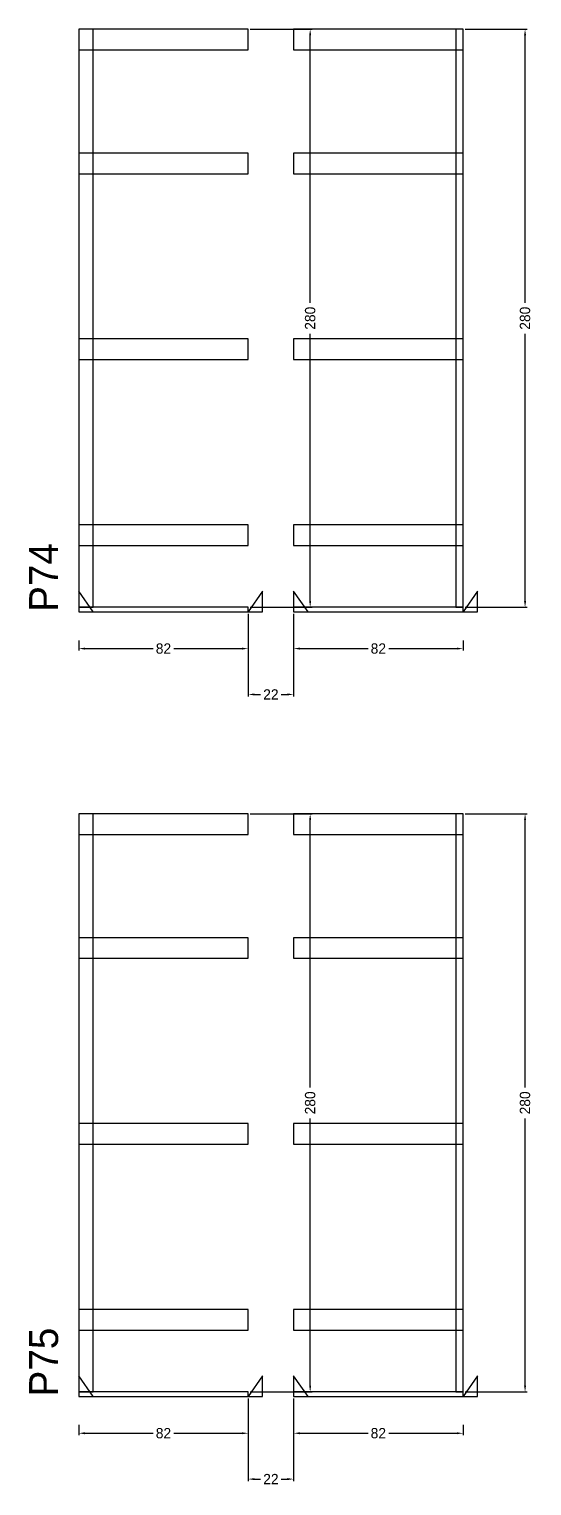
# Model space of a CAD drawing. Header units: centimetres. Extents: x -10500 to 4299, y -12546 to 295.
# Drawn here: x 3976 to 4219, y -10683 to -9978 of the extents above; entities that cross this region are included whole.
import ezdxf

# ---------------------------------------------------------------- set-up
doc = ezdxf.new("R2010")
doc.units = ezdxf.units.CM
for name, color, linetype in [('COTA', 241, 'Continuous'), ('NOMENCLATURA', 7, 'Continuous'), ('SARR_2.2x10', 60, 'Continuous'), ('SARR_2.2x7', 40, 'Continuous')]:
    doc.layers.add(name, color=color, linetype=linetype)
doc.dimstyles.new('PAINEL-NOVA', dxfattribs={"dimtxt": 5, "dimasz": 3, "dimexe": 1, "dimexo": 1, "dimgap": 1, "dimtad": 1, "dimcen": 2.5, "dimazin": 3, "dimtfac": 1, "dimtmove": 0, "dimatfit": 3})

# ---------------------------------------------------------------- blocks, each defined once
blk = doc.blocks.new('_CLOSEDFILLED')
at = {"color": 0, "linetype": 'BYBLOCK'}
blk.add_solid([(-1, 0.16), (0, 0), (-1, -0.16)], dxfattribs=at)
blk = doc.blocks.new('*D907')
for p, q in [((4000, -10273.8), (4000, -10278.8)), ((4003, -10277.8), (4036, -10277.8)), ((4046, -10277.8), (4079, -10277.8)), ((4082, -10273.8), (4082, -10278.8))]:
    blk.add_line(p, q)
at = {"layer": 'Defpoints'}
for p in [(4000, -10272.8), (4000, -10277.8), (4082, -10272.8)]:
    blk.add_point(p, dxfattribs=at)
at = {"layer": 'SARR_2.2x10', "xscale": 3, "yscale": 3, "rotation": 180}
blk.add_blockref('_CLOSEDFILLED', (4000, -10277.8), dxfattribs=at)
at = {"layer": 'SARR_2.2x10', "xscale": 3, "yscale": 3}
blk.add_blockref('_CLOSEDFILLED', (4082, -10277.8), dxfattribs=at)
at = {"layer": 'SARR_2.2x10', "insert": (4041, -10277.8), "char_height": 5, "attachment_point": 5}
blk.add_mtext('82', dxfattribs=at)
blk = doc.blocks.new('*D908')
for p, q in [((4083, -9977.8), (4113, -9977.8)), ((4112, -10110.3), (4112, -9980.8)), ((4112, -10254.8), (4112, -10125.3)), ((4083, -10257.8), (4113, -10257.8))]:
    blk.add_line(p, q)
at = {"layer": 'Defpoints'}
for p in [(4082, -9977.8), (4082, -10257.8), (4112, -10257.8)]:
    blk.add_point(p, dxfattribs=at)
at = {"layer": 'SARR_2.2x10', "xscale": 3, "yscale": 3}
for p, rotation in [((4112, -9977.8), 90), ((4112, -10257.8), 270)]:
    blk.add_blockref('_CLOSEDFILLED', p, dxfattribs=dict(at, rotation=rotation))
at = {"layer": 'SARR_2.2x10', "insert": (4112, -10117.8), "char_height": 5, "attachment_point": 5, "rotation": 90}
blk.add_mtext('280', dxfattribs=at)
blk = doc.blocks.new('GRA-E')
at = {"layer": 'SARR_2.2x7'}
blk.add_lwpolyline([(0, 0), (7, 0), (0, 10)], close=True, dxfattribs=at)
blk = doc.blocks.new('GRA-D')
at = {"layer": 'SARR_2.2x7'}
blk.add_lwpolyline([(0, 0), (7, 0), (7, 10)], close=True, dxfattribs=at)
blk = doc.blocks.new('*D909')
for p, q in [((4104, -10273.8), (4104, -10278.8)), ((4107, -10277.8), (4140, -10277.8)), ((4150, -10277.8), (4183, -10277.8)), ((4186, -10273.8), (4186, -10278.8))]:
    blk.add_line(p, q)
at = {"layer": 'Defpoints'}
for p in [(4104, -10272.8), (4104, -10277.8), (4186, -10272.8)]:
    blk.add_point(p, dxfattribs=at)
at = {"layer": 'SARR_2.2x10', "xscale": 3, "yscale": 3, "rotation": 180}
blk.add_blockref('_CLOSEDFILLED', (4104, -10277.8), dxfattribs=at)
at = {"layer": 'SARR_2.2x10', "xscale": 3, "yscale": 3}
blk.add_blockref('_CLOSEDFILLED', (4186, -10277.8), dxfattribs=at)
at = {"layer": 'SARR_2.2x10', "insert": (4145, -10277.8), "char_height": 5, "attachment_point": 5}
blk.add_mtext('82', dxfattribs=at)
blk = doc.blocks.new('*D910')
for p, q in [((4187, -9977.8), (4217, -9977.8)), ((4216, -10110.3), (4216, -9980.8)), ((4216, -10254.8), (4216, -10125.3)), ((4187, -10257.8), (4217, -10257.8))]:
    blk.add_line(p, q)
at = {"layer": 'Defpoints'}
for p in [(4186, -9977.8), (4186, -10257.8), (4216, -10257.8)]:
    blk.add_point(p, dxfattribs=at)
at = {"layer": 'SARR_2.2x10', "xscale": 3, "yscale": 3}
for p, rotation in [((4216, -9977.8), 90), ((4216, -10257.8), 270)]:
    blk.add_blockref('_CLOSEDFILLED', p, dxfattribs=dict(at, rotation=rotation))
at = {"layer": 'SARR_2.2x10', "insert": (4216, -10117.8), "char_height": 5, "attachment_point": 5, "rotation": 90}
blk.add_mtext('280', dxfattribs=at)
blk = doc.blocks.new('*D911')
for p, q in [((4187, -9977.8), (4217, -9977.8)), ((4216, -10110.3), (4216, -9980.8)), ((4216, -10254.8), (4216, -10125.3)), ((4187, -10257.8), (4217, -10257.8))]:
    blk.add_line(p, q)
at = {"layer": 'Defpoints'}
for p in [(4186, -9977.8), (4186, -10257.8), (4216, -10257.8)]:
    blk.add_point(p, dxfattribs=at)
at = {"layer": 'SARR_2.2x10', "xscale": 3, "yscale": 3}
for p, rotation in [((4216, -9977.8), 90), ((4216, -10257.8), 270)]:
    blk.add_blockref('_CLOSEDFILLED', p, dxfattribs=dict(at, rotation=rotation))
at = {"layer": 'SARR_2.2x10', "insert": (4216, -10117.8), "char_height": 5, "attachment_point": 5, "rotation": 90}
blk.add_mtext('280', dxfattribs=at)
blk = doc.blocks.new('*D912')
for p, q in [((4187, -9977.8), (4217, -9977.8)), ((4216, -10110.3), (4216, -9980.8)), ((4216, -10254.8), (4216, -10125.3)), ((4187, -10257.8), (4217, -10257.8))]:
    blk.add_line(p, q)
at = {"layer": 'Defpoints'}
for p in [(4186, -9977.8), (4186, -10257.8), (4216, -10257.8)]:
    blk.add_point(p, dxfattribs=at)
at = {"layer": 'SARR_2.2x10', "xscale": 3, "yscale": 3}
for p, rotation in [((4216, -9977.8), 90), ((4216, -10257.8), 270)]:
    blk.add_blockref('_CLOSEDFILLED', p, dxfattribs=dict(at, rotation=rotation))
at = {"layer": 'SARR_2.2x10', "insert": (4216, -10117.8), "char_height": 5, "attachment_point": 5, "rotation": 90}
blk.add_mtext('280', dxfattribs=at)
blk = doc.blocks.new('*D913')
for p, q in [((4187, -9977.8), (4217, -9977.8)), ((4216, -10110.3), (4216, -9980.8)), ((4216, -10254.8), (4216, -10125.3)), ((4187, -10257.8), (4217, -10257.8))]:
    blk.add_line(p, q)
at = {"layer": 'Defpoints'}
for p in [(4186, -9977.8), (4186, -10257.8), (4216, -10257.8)]:
    blk.add_point(p, dxfattribs=at)
at = {"layer": 'SARR_2.2x10', "xscale": 3, "yscale": 3}
for p, rotation in [((4216, -9977.8), 90), ((4216, -10257.8), 270)]:
    blk.add_blockref('_CLOSEDFILLED', p, dxfattribs=dict(at, rotation=rotation))
at = {"layer": 'SARR_2.2x10', "insert": (4216, -10117.8), "char_height": 5, "attachment_point": 5, "rotation": 90}
blk.add_mtext('280', dxfattribs=at)
blk = doc.blocks.new('*D914')
for p, q in [((4187, -9977.8), (4217, -9977.8)), ((4216, -10110.3), (4216, -9980.8)), ((4216, -10254.8), (4216, -10125.3)), ((4187, -10257.8), (4217, -10257.8))]:
    blk.add_line(p, q)
at = {"layer": 'Defpoints'}
for p in [(4186, -9977.8), (4186, -10257.8), (4216, -10257.8)]:
    blk.add_point(p, dxfattribs=at)
at = {"layer": 'SARR_2.2x10', "xscale": 3, "yscale": 3}
for p, rotation in [((4216, -9977.8), 90), ((4216, -10257.8), 270)]:
    blk.add_blockref('_CLOSEDFILLED', p, dxfattribs=dict(at, rotation=rotation))
at = {"layer": 'SARR_2.2x10', "insert": (4216, -10117.8), "char_height": 5, "attachment_point": 5, "rotation": 90}
blk.add_mtext('280', dxfattribs=at)
blk = doc.blocks.new('*D915')
for p, q in [((4187, -9977.8), (4217, -9977.8)), ((4216, -10110.3), (4216, -9980.8)), ((4216, -10254.8), (4216, -10125.3)), ((4187, -10257.8), (4217, -10257.8))]:
    blk.add_line(p, q)
at = {"layer": 'Defpoints'}
for p in [(4186, -9977.8), (4186, -10257.8), (4216, -10257.8)]:
    blk.add_point(p, dxfattribs=at)
at = {"layer": 'SARR_2.2x10', "xscale": 3, "yscale": 3}
for p, rotation in [((4216, -9977.8), 90), ((4216, -10257.8), 270)]:
    blk.add_blockref('_CLOSEDFILLED', p, dxfattribs=dict(at, rotation=rotation))
at = {"layer": 'SARR_2.2x10', "insert": (4216, -10117.8), "char_height": 5, "attachment_point": 5, "rotation": 90}
blk.add_mtext('280', dxfattribs=at)
blk = doc.blocks.new('*D916')
for p, q in [((4187, -9977.8), (4217, -9977.8)), ((4216, -10110.3), (4216, -9980.8)), ((4216, -10254.8), (4216, -10125.3)), ((4187, -10257.8), (4217, -10257.8))]:
    blk.add_line(p, q)
at = {"layer": 'Defpoints'}
for p in [(4186, -9977.8), (4186, -10257.8), (4216, -10257.8)]:
    blk.add_point(p, dxfattribs=at)
at = {"layer": 'SARR_2.2x10', "xscale": 3, "yscale": 3}
for p, rotation in [((4216, -9977.8), 90), ((4216, -10257.8), 270)]:
    blk.add_blockref('_CLOSEDFILLED', p, dxfattribs=dict(at, rotation=rotation))
at = {"layer": 'SARR_2.2x10', "insert": (4216, -10117.8), "char_height": 5, "attachment_point": 5, "rotation": 90}
blk.add_mtext('280', dxfattribs=at)
blk = doc.blocks.new('*D917')
for p, q in [((4187, -9977.8), (4217, -9977.8)), ((4216, -10110.3), (4216, -9980.8)), ((4216, -10254.8), (4216, -10125.3)), ((4187, -10257.8), (4217, -10257.8))]:
    blk.add_line(p, q)
at = {"layer": 'Defpoints'}
for p in [(4186, -9977.8), (4186, -10257.8), (4216, -10257.8)]:
    blk.add_point(p, dxfattribs=at)
at = {"layer": 'SARR_2.2x10', "xscale": 3, "yscale": 3}
for p, rotation in [((4216, -9977.8), 90), ((4216, -10257.8), 270)]:
    blk.add_blockref('_CLOSEDFILLED', p, dxfattribs=dict(at, rotation=rotation))
at = {"layer": 'SARR_2.2x10', "insert": (4216, -10117.8), "char_height": 5, "attachment_point": 5, "rotation": 90}
blk.add_mtext('280', dxfattribs=at)
blk = doc.blocks.new('*D918')
for p, q in [((4187, -9977.8), (4217, -9977.8)), ((4216, -10110.3), (4216, -9980.8)), ((4216, -10254.8), (4216, -10125.3)), ((4187, -10257.8), (4217, -10257.8))]:
    blk.add_line(p, q)
at = {"layer": 'Defpoints'}
for p in [(4186, -9977.8), (4186, -10257.8), (4216, -10257.8)]:
    blk.add_point(p, dxfattribs=at)
at = {"layer": 'SARR_2.2x10', "xscale": 3, "yscale": 3}
for p, rotation in [((4216, -9977.8), 90), ((4216, -10257.8), 270)]:
    blk.add_blockref('_CLOSEDFILLED', p, dxfattribs=dict(at, rotation=rotation))
at = {"layer": 'SARR_2.2x10', "insert": (4216, -10117.8), "char_height": 5, "attachment_point": 5, "rotation": 90}
blk.add_mtext('280', dxfattribs=at)
blk = doc.blocks.new('*D919')
for p, q in [((4187, -9977.8), (4217, -9977.8)), ((4216, -10110.3), (4216, -9980.8)), ((4216, -10254.8), (4216, -10125.3)), ((4187, -10257.8), (4217, -10257.8))]:
    blk.add_line(p, q)
at = {"layer": 'Defpoints'}
for p in [(4186, -9977.8), (4186, -10257.8), (4216, -10257.8)]:
    blk.add_point(p, dxfattribs=at)
at = {"layer": 'SARR_2.2x10', "xscale": 3, "yscale": 3}
for p, rotation in [((4216, -9977.8), 90), ((4216, -10257.8), 270)]:
    blk.add_blockref('_CLOSEDFILLED', p, dxfattribs=dict(at, rotation=rotation))
at = {"layer": 'SARR_2.2x10', "insert": (4216, -10117.8), "char_height": 5, "attachment_point": 5, "rotation": 90}
blk.add_mtext('280', dxfattribs=at)
blk = doc.blocks.new('*D920')
for p, q in [((4082, -10261), (4082, -10301)), ((4104, -10261), (4104, -10301)), ((4085, -10300), (4088, -10300)), ((4098, -10300), (4101, -10300))]:
    blk.add_line(p, q)
at = {"layer": 'Defpoints'}
for p in [(4082, -10260), (4104, -10260), (4082, -10300)]:
    blk.add_point(p, dxfattribs=at)
at = {"layer": 'COTA', "xscale": 3, "yscale": 3, "rotation": 180}
blk.add_blockref('_CLOSEDFILLED', (4082, -10300), dxfattribs=at)
at = {"layer": 'COTA', "xscale": 3, "yscale": 3}
blk.add_blockref('_CLOSEDFILLED', (4104, -10300), dxfattribs=at)
at = {"layer": 'COTA', "insert": (4093, -10300), "char_height": 5, "attachment_point": 5}
blk.add_mtext('22', dxfattribs=at)
blk = doc.blocks.new('*D941')
for p, q in [((4000, -10653.8), (4000, -10658.8)), ((4003, -10657.8), (4036, -10657.8)), ((4046, -10657.8), (4079, -10657.8)), ((4082, -10653.8), (4082, -10658.8))]:
    blk.add_line(p, q)
at = {"layer": 'Defpoints'}
for p in [(4000, -10652.8), (4000, -10657.8), (4082, -10652.8)]:
    blk.add_point(p, dxfattribs=at)
at = {"layer": 'SARR_2.2x10', "xscale": 3, "yscale": 3, "rotation": 180}
blk.add_blockref('_CLOSEDFILLED', (4000, -10657.8), dxfattribs=at)
at = {"layer": 'SARR_2.2x10', "xscale": 3, "yscale": 3}
blk.add_blockref('_CLOSEDFILLED', (4082, -10657.8), dxfattribs=at)
at = {"layer": 'SARR_2.2x10', "insert": (4041, -10657.8), "char_height": 5, "attachment_point": 5}
blk.add_mtext('82', dxfattribs=at)
blk = doc.blocks.new('*D942')
for p, q in [((4083, -10357.8), (4113, -10357.8)), ((4112, -10490.3), (4112, -10360.8)), ((4112, -10634.8), (4112, -10505.3)), ((4083, -10637.8), (4113, -10637.8))]:
    blk.add_line(p, q)
at = {"layer": 'Defpoints'}
for p in [(4082, -10357.8), (4082, -10637.8), (4112, -10637.8)]:
    blk.add_point(p, dxfattribs=at)
at = {"layer": 'SARR_2.2x10', "xscale": 3, "yscale": 3}
for p, rotation in [((4112, -10357.8), 90), ((4112, -10637.8), 270)]:
    blk.add_blockref('_CLOSEDFILLED', p, dxfattribs=dict(at, rotation=rotation))
at = {"layer": 'SARR_2.2x10', "insert": (4112, -10497.8), "char_height": 5, "attachment_point": 5, "rotation": 90}
blk.add_mtext('280', dxfattribs=at)
blk = doc.blocks.new('*D943')
for p, q in [((4104, -10653.8), (4104, -10658.8)), ((4107, -10657.8), (4140, -10657.8)), ((4150, -10657.8), (4183, -10657.8)), ((4186, -10653.8), (4186, -10658.8))]:
    blk.add_line(p, q)
at = {"layer": 'Defpoints'}
for p in [(4104, -10652.8), (4104, -10657.8), (4186, -10652.8)]:
    blk.add_point(p, dxfattribs=at)
at = {"layer": 'SARR_2.2x10', "xscale": 3, "yscale": 3, "rotation": 180}
blk.add_blockref('_CLOSEDFILLED', (4104, -10657.8), dxfattribs=at)
at = {"layer": 'SARR_2.2x10', "xscale": 3, "yscale": 3}
blk.add_blockref('_CLOSEDFILLED', (4186, -10657.8), dxfattribs=at)
at = {"layer": 'SARR_2.2x10', "insert": (4145, -10657.8), "char_height": 5, "attachment_point": 5}
blk.add_mtext('82', dxfattribs=at)
blk = doc.blocks.new('*D944')
for p, q in [((4187, -10357.8), (4217, -10357.8)), ((4216, -10490.3), (4216, -10360.8)), ((4216, -10634.8), (4216, -10505.3)), ((4187, -10637.8), (4217, -10637.8))]:
    blk.add_line(p, q)
at = {"layer": 'Defpoints'}
for p in [(4186, -10357.8), (4186, -10637.8), (4216, -10637.8)]:
    blk.add_point(p, dxfattribs=at)
at = {"layer": 'SARR_2.2x10', "xscale": 3, "yscale": 3}
for p, rotation in [((4216, -10357.8), 90), ((4216, -10637.8), 270)]:
    blk.add_blockref('_CLOSEDFILLED', p, dxfattribs=dict(at, rotation=rotation))
at = {"layer": 'SARR_2.2x10', "insert": (4216, -10497.8), "char_height": 5, "attachment_point": 5, "rotation": 90}
blk.add_mtext('280', dxfattribs=at)
blk = doc.blocks.new('*D945')
for p, q in [((4187, -10357.8), (4217, -10357.8)), ((4216, -10490.3), (4216, -10360.8)), ((4216, -10634.8), (4216, -10505.3)), ((4187, -10637.8), (4217, -10637.8))]:
    blk.add_line(p, q)
at = {"layer": 'Defpoints'}
for p in [(4186, -10357.8), (4186, -10637.8), (4216, -10637.8)]:
    blk.add_point(p, dxfattribs=at)
at = {"layer": 'SARR_2.2x10', "xscale": 3, "yscale": 3}
for p, rotation in [((4216, -10357.8), 90), ((4216, -10637.8), 270)]:
    blk.add_blockref('_CLOSEDFILLED', p, dxfattribs=dict(at, rotation=rotation))
at = {"layer": 'SARR_2.2x10', "insert": (4216, -10497.8), "char_height": 5, "attachment_point": 5, "rotation": 90}
blk.add_mtext('280', dxfattribs=at)
blk = doc.blocks.new('*D946')
for p, q in [((4187, -10357.8), (4217, -10357.8)), ((4216, -10490.3), (4216, -10360.8)), ((4216, -10634.8), (4216, -10505.3)), ((4187, -10637.8), (4217, -10637.8))]:
    blk.add_line(p, q)
at = {"layer": 'Defpoints'}
for p in [(4186, -10357.8), (4186, -10637.8), (4216, -10637.8)]:
    blk.add_point(p, dxfattribs=at)
at = {"layer": 'SARR_2.2x10', "xscale": 3, "yscale": 3}
for p, rotation in [((4216, -10357.8), 90), ((4216, -10637.8), 270)]:
    blk.add_blockref('_CLOSEDFILLED', p, dxfattribs=dict(at, rotation=rotation))
at = {"layer": 'SARR_2.2x10', "insert": (4216, -10497.8), "char_height": 5, "attachment_point": 5, "rotation": 90}
blk.add_mtext('280', dxfattribs=at)
blk = doc.blocks.new('*D947')
for p, q in [((4187, -10357.8), (4217, -10357.8)), ((4216, -10490.3), (4216, -10360.8)), ((4216, -10634.8), (4216, -10505.3)), ((4187, -10637.8), (4217, -10637.8))]:
    blk.add_line(p, q)
at = {"layer": 'Defpoints'}
for p in [(4186, -10357.8), (4186, -10637.8), (4216, -10637.8)]:
    blk.add_point(p, dxfattribs=at)
at = {"layer": 'SARR_2.2x10', "xscale": 3, "yscale": 3}
for p, rotation in [((4216, -10357.8), 90), ((4216, -10637.8), 270)]:
    blk.add_blockref('_CLOSEDFILLED', p, dxfattribs=dict(at, rotation=rotation))
at = {"layer": 'SARR_2.2x10', "insert": (4216, -10497.8), "char_height": 5, "attachment_point": 5, "rotation": 90}
blk.add_mtext('280', dxfattribs=at)
blk = doc.blocks.new('*D948')
for p, q in [((4187, -10357.8), (4217, -10357.8)), ((4216, -10490.3), (4216, -10360.8)), ((4216, -10634.8), (4216, -10505.3)), ((4187, -10637.8), (4217, -10637.8))]:
    blk.add_line(p, q)
at = {"layer": 'Defpoints'}
for p in [(4186, -10357.8), (4186, -10637.8), (4216, -10637.8)]:
    blk.add_point(p, dxfattribs=at)
at = {"layer": 'SARR_2.2x10', "xscale": 3, "yscale": 3}
for p, rotation in [((4216, -10357.8), 90), ((4216, -10637.8), 270)]:
    blk.add_blockref('_CLOSEDFILLED', p, dxfattribs=dict(at, rotation=rotation))
at = {"layer": 'SARR_2.2x10', "insert": (4216, -10497.8), "char_height": 5, "attachment_point": 5, "rotation": 90}
blk.add_mtext('280', dxfattribs=at)
blk = doc.blocks.new('*D949')
for p, q in [((4187, -10357.8), (4217, -10357.8)), ((4216, -10490.3), (4216, -10360.8)), ((4216, -10634.8), (4216, -10505.3)), ((4187, -10637.8), (4217, -10637.8))]:
    blk.add_line(p, q)
at = {"layer": 'Defpoints'}
for p in [(4186, -10357.8), (4186, -10637.8), (4216, -10637.8)]:
    blk.add_point(p, dxfattribs=at)
at = {"layer": 'SARR_2.2x10', "xscale": 3, "yscale": 3}
for p, rotation in [((4216, -10357.8), 90), ((4216, -10637.8), 270)]:
    blk.add_blockref('_CLOSEDFILLED', p, dxfattribs=dict(at, rotation=rotation))
at = {"layer": 'SARR_2.2x10', "insert": (4216, -10497.8), "char_height": 5, "attachment_point": 5, "rotation": 90}
blk.add_mtext('280', dxfattribs=at)
blk = doc.blocks.new('*D950')
for p, q in [((4187, -10357.8), (4217, -10357.8)), ((4216, -10490.3), (4216, -10360.8)), ((4216, -10634.8), (4216, -10505.3)), ((4187, -10637.8), (4217, -10637.8))]:
    blk.add_line(p, q)
at = {"layer": 'Defpoints'}
for p in [(4186, -10357.8), (4186, -10637.8), (4216, -10637.8)]:
    blk.add_point(p, dxfattribs=at)
at = {"layer": 'SARR_2.2x10', "xscale": 3, "yscale": 3}
for p, rotation in [((4216, -10357.8), 90), ((4216, -10637.8), 270)]:
    blk.add_blockref('_CLOSEDFILLED', p, dxfattribs=dict(at, rotation=rotation))
at = {"layer": 'SARR_2.2x10', "insert": (4216, -10497.8), "char_height": 5, "attachment_point": 5, "rotation": 90}
blk.add_mtext('280', dxfattribs=at)
blk = doc.blocks.new('*D951')
for p, q in [((4187, -10357.8), (4217, -10357.8)), ((4216, -10490.3), (4216, -10360.8)), ((4216, -10634.8), (4216, -10505.3)), ((4187, -10637.8), (4217, -10637.8))]:
    blk.add_line(p, q)
at = {"layer": 'Defpoints'}
for p in [(4186, -10357.8), (4186, -10637.8), (4216, -10637.8)]:
    blk.add_point(p, dxfattribs=at)
at = {"layer": 'SARR_2.2x10', "xscale": 3, "yscale": 3}
for p, rotation in [((4216, -10357.8), 90), ((4216, -10637.8), 270)]:
    blk.add_blockref('_CLOSEDFILLED', p, dxfattribs=dict(at, rotation=rotation))
at = {"layer": 'SARR_2.2x10', "insert": (4216, -10497.8), "char_height": 5, "attachment_point": 5, "rotation": 90}
blk.add_mtext('280', dxfattribs=at)
blk = doc.blocks.new('*D952')
for p, q in [((4187, -10357.8), (4217, -10357.8)), ((4216, -10490.3), (4216, -10360.8)), ((4216, -10634.8), (4216, -10505.3)), ((4187, -10637.8), (4217, -10637.8))]:
    blk.add_line(p, q)
at = {"layer": 'Defpoints'}
for p in [(4186, -10357.8), (4186, -10637.8), (4216, -10637.8)]:
    blk.add_point(p, dxfattribs=at)
at = {"layer": 'SARR_2.2x10', "xscale": 3, "yscale": 3}
for p, rotation in [((4216, -10357.8), 90), ((4216, -10637.8), 270)]:
    blk.add_blockref('_CLOSEDFILLED', p, dxfattribs=dict(at, rotation=rotation))
at = {"layer": 'SARR_2.2x10', "insert": (4216, -10497.8), "char_height": 5, "attachment_point": 5, "rotation": 90}
blk.add_mtext('280', dxfattribs=at)
blk = doc.blocks.new('*D953')
for p, q in [((4187, -10357.8), (4217, -10357.8)), ((4216, -10490.3), (4216, -10360.8)), ((4216, -10634.8), (4216, -10505.3)), ((4187, -10637.8), (4217, -10637.8))]:
    blk.add_line(p, q)
at = {"layer": 'Defpoints'}
for p in [(4186, -10357.8), (4186, -10637.8), (4216, -10637.8)]:
    blk.add_point(p, dxfattribs=at)
at = {"layer": 'SARR_2.2x10', "xscale": 3, "yscale": 3}
for p, rotation in [((4216, -10357.8), 90), ((4216, -10637.8), 270)]:
    blk.add_blockref('_CLOSEDFILLED', p, dxfattribs=dict(at, rotation=rotation))
at = {"layer": 'SARR_2.2x10', "insert": (4216, -10497.8), "char_height": 5, "attachment_point": 5, "rotation": 90}
blk.add_mtext('280', dxfattribs=at)
blk = doc.blocks.new('*D954')
for p, q in [((4082, -10641), (4082, -10681)), ((4104, -10641), (4104, -10681)), ((4085, -10680), (4088, -10680)), ((4098, -10680), (4101, -10680))]:
    blk.add_line(p, q)
at = {"layer": 'Defpoints'}
for p in [(4082, -10640), (4104, -10640), (4082, -10680)]:
    blk.add_point(p, dxfattribs=at)
at = {"layer": 'COTA', "xscale": 3, "yscale": 3, "rotation": 180}
blk.add_blockref('_CLOSEDFILLED', (4082, -10680), dxfattribs=at)
at = {"layer": 'COTA', "xscale": 3, "yscale": 3}
blk.add_blockref('_CLOSEDFILLED', (4104, -10680), dxfattribs=at)
at = {"layer": 'COTA', "insert": (4093, -10680), "char_height": 5, "attachment_point": 5}
blk.add_mtext('22', dxfattribs=at)

msp = doc.modelspace()

# ---------------------------------------------------------------- linework, layer by layer
at = {"layer": 'SARR_2.2x10'}
for p, q in [((4082, -9977.8), (4000, -9977.8)), ((4000, -9977.8), (4000, -9987.8)), ((4082, -9987.8), (4082, -9977.8)), ((4186, -9977.8), (4104, -9977.8)), ((4104, -9977.8), (4104, -9987.8)), ((4186, -9987.8), (4186, -9977.8)), ((4000, -9987.8), (4082, -9987.8)), ((4104, -9987.8), (4186, -9987.8)), ((4082, -10037.8), (4000, -10037.8)), ((4000, -10037.8), (4000, -10047.8)), ((4082, -10047.8), (4082, -10037.8)), ((4186, -10037.8), (4104, -10037.8)), ((4104, -10037.8), (4104, -10047.8)), ((4186, -10047.8), (4186, -10037.8)), ((4000, -10047.8), (4082, -10047.8)), ((4104, -10047.8), (4186, -10047.8)), ((4082, -10127.8), (4000, -10127.8)), ((4000, -10127.8), (4000, -10137.8)), ((4082, -10137.8), (4082, -10127.8)), ((4186, -10127.8), (4104, -10127.8)), ((4104, -10127.8), (4104, -10137.8)), ((4186, -10137.8), (4186, -10127.8)), ((4000, -10137.8), (4082, -10137.8)), ((4104, -10137.8), (4186, -10137.8)), ((4082, -10217.8), (4000, -10217.8)), ((4000, -10217.8), (4000, -10227.8)), ((4082, -10227.8), (4082, -10217.8)), ((4186, -10217.8), (4104, -10217.8)), ((4104, -10217.8), (4104, -10227.8)), ((4186, -10227.8), (4186, -10217.8)), ((4000, -10227.8), (4082, -10227.8)), ((4104, -10227.8), (4186, -10227.8)), ((4082, -10357.8), (4000, -10357.8)), ((4000, -10357.8), (4000, -10367.8)), ((4082, -10367.8), (4082, -10357.8)), ((4186, -10357.8), (4104, -10357.8)), ((4104, -10357.8), (4104, -10367.8)), ((4186, -10367.8), (4186, -10357.8)), ((4000, -10367.8), (4082, -10367.8)), ((4104, -10367.8), (4186, -10367.8)), ((4082, -10417.8), (4000, -10417.8)), ((4000, -10417.8), (4000, -10427.8)), ((4082, -10427.8), (4082, -10417.8)), ((4186, -10417.8), (4104, -10417.8)), ((4104, -10417.8), (4104, -10427.8)), ((4186, -10427.8), (4186, -10417.8)), ((4000, -10427.8), (4082, -10427.8)), ((4104, -10427.8), (4186, -10427.8)), ((4082, -10507.8), (4000, -10507.8)), ((4000, -10507.8), (4000, -10517.8)), ((4082, -10517.8), (4082, -10507.8)), ((4186, -10507.8), (4104, -10507.8)), ((4104, -10507.8), (4104, -10517.8)), ((4186, -10517.8), (4186, -10507.8)), ((4000, -10517.8), (4082, -10517.8)), ((4104, -10517.8), (4186, -10517.8)), ((4082, -10597.8), (4000, -10597.8)), ((4000, -10597.8), (4000, -10607.8)), ((4082, -10607.8), (4082, -10597.8)), ((4186, -10597.8), (4104, -10597.8)), ((4104, -10597.8), (4104, -10607.8)), ((4186, -10607.8), (4186, -10597.8)), ((4000, -10607.8), (4082, -10607.8)), ((4104, -10607.8), (4186, -10607.8))]:
    msp.add_line(p, q, dxfattribs=at)
at = {"layer": 'SARR_2.2x7'}
for p, q in [((4007, -9977.8), (4000, -9977.8)), ((4000, -9977.8), (4000, -10257.8)), ((4007, -10257.8), (4007, -9977.8)), ((4186, -9977.8), (4182.5, -9977.8)), ((4182.5, -9977.8), (4182.5, -10257.8)), ((4186, -10257.8), (4186, -9977.8)), ((4082, -10257.8), (4000, -10257.8)), ((4000, -10257.8), (4000, -10260)), ((4000, -10257.8), (4007, -10257.8)), ((4000, -10260), (4082, -10260)), ((4082, -10260), (4082, -10257.8)), ((4186, -10257.8), (4104, -10257.8)), ((4104, -10257.8), (4104, -10260)), ((4104, -10260), (4186, -10260)), ((4182.5, -10257.8), (4186, -10257.8)), ((4186, -10260), (4186, -10257.8)), ((4007, -10357.8), (4000, -10357.8)), ((4000, -10357.8), (4000, -10637.8)), ((4007, -10637.8), (4007, -10357.8)), ((4186, -10357.8), (4182.5, -10357.8)), ((4182.5, -10357.8), (4182.5, -10637.8)), ((4186, -10637.8), (4186, -10357.8)), ((4082, -10637.8), (4000, -10637.8)), ((4000, -10637.8), (4000, -10640)), ((4000, -10637.8), (4007, -10637.8)), ((4082, -10640), (4082, -10637.8)), ((4186, -10637.8), (4104, -10637.8)), ((4104, -10637.8), (4104, -10640)), ((4182.5, -10637.8), (4186, -10637.8)), ((4186, -10640), (4186, -10637.8)), ((4000, -10640), (4082, -10640)), ((4104, -10640), (4186, -10640))]:
    msp.add_line(p, q, dxfattribs=at)

# ---------------------------------------------------------------- block references
for name, p in [('GRA-E', (4000, -10260)), ('GRA-D', (4082, -10260)), ('GRA-E', (4104, -10260)), ('GRA-D', (4186, -10260)), ('GRA-E', (4000, -10640)), ('GRA-D', (4082, -10640)), ('GRA-E', (4104, -10640)), ('GRA-D', (4186, -10640))]:
    msp.add_blockref(name, p, dxfattribs=at)

# ---------------------------------------------------------------- texts
at = {"layer": 'NOMENCLATURA'}
for s, p in [('P74', (3990, -10260)), ('P75', (3990, -10640))]:
    msp.add_text(s, height=14, rotation=90, dxfattribs=at).set_placement(p)

# ---------------------------------------------------------------- dimensions: what is measured, and where the dimension line sits
at = {"layer": 'COTA'}
for base, p1, p2, picture, middle in [((4082, -10300), (4082, -10260), (4104, -10260), '*D920', (4093, -10300)), ((4082, -10680), (4082, -10640), (4104, -10640), '*D954', (4093, -10680))]:
    dim = msp.add_linear_dim(base=base, p1=p1, p2=p2, dimstyle='PAINEL-NOVA', dxfattribs=at)
    dim.commit()
    dim.dimension.update_dxf_attribs({"geometry": picture, "text_midpoint": middle})
at = {"layer": 'SARR_2.2x10'}
for base, p1, p2, picture, middle in [((4112, -10257.8), (4082, -10257.8), (4082, -9977.8), '*D908', (4112, -10117.8)), ((4216, -10257.8), (4186, -10257.8), (4186, -9977.8), '*D910', (4216, -10117.8)), ((4216, -10257.8), (4186, -10257.8), (4186, -9977.8), '*D911', (4216, -10117.8)), ((4216, -10257.8), (4186, -10257.8), (4186, -9977.8), '*D912', (4216, -10117.8)), ((4216, -10257.8), (4186, -10257.8), (4186, -9977.8), '*D913', (4216, -10117.8)), ((4216, -10257.8), (4186, -10257.8), (4186, -9977.8), '*D914', (4216, -10117.8)), ((4216, -10257.8), (4186, -10257.8), (4186, -9977.8), '*D915', (4216, -10117.8)), ((4216, -10257.8), (4186, -10257.8), (4186, -9977.8), '*D916', (4216, -10117.8)), ((4216, -10257.8), (4186, -10257.8), (4186, -9977.8), '*D917', (4216, -10117.8)), ((4216, -10257.8), (4186, -10257.8), (4186, -9977.8), '*D918', (4216, -10117.8)), ((4216, -10257.8), (4186, -10257.8), (4186, -9977.8), '*D919', (4216, -10117.8)), ((4112, -10637.8), (4082, -10637.8), (4082, -10357.8), '*D942', (4112, -10497.8)), ((4216, -10637.8), (4186, -10637.8), (4186, -10357.8), '*D944', (4216, -10497.8)), ((4216, -10637.8), (4186, -10637.8), (4186, -10357.8), '*D945', (4216, -10497.8)), ((4216, -10637.8), (4186, -10637.8), (4186, -10357.8), '*D946', (4216, -10497.8)), ((4216, -10637.8), (4186, -10637.8), (4186, -10357.8), '*D947', (4216, -10497.8)), ((4216, -10637.8), (4186, -10637.8), (4186, -10357.8), '*D948', (4216, -10497.8)), ((4216, -10637.8), (4186, -10637.8), (4186, -10357.8), '*D949', (4216, -10497.8)), ((4216, -10637.8), (4186, -10637.8), (4186, -10357.8), '*D950', (4216, -10497.8)), ((4216, -10637.8), (4186, -10637.8), (4186, -10357.8), '*D951', (4216, -10497.8)), ((4216, -10637.8), (4186, -10637.8), (4186, -10357.8), '*D952', (4216, -10497.8)), ((4216, -10637.8), (4186, -10637.8), (4186, -10357.8), '*D953', (4216, -10497.8))]:
    dim = msp.add_linear_dim(base=base, p1=p1, p2=p2, angle=90, dimstyle='PAINEL-NOVA', dxfattribs=at)
    dim.commit()
    dim.dimension.update_dxf_attribs({"geometry": picture, "text_midpoint": middle})
for base, p1, p2, picture, middle in [((4000, -10277.8), (4000, -10272.8), (4082, -10272.8), '*D907', (4041, -10277.8)), ((4104, -10277.8), (4104, -10272.8), (4186, -10272.8), '*D909', (4145, -10277.8)), ((4000, -10657.8), (4000, -10652.8), (4082, -10652.8), '*D941', (4041, -10657.8)), ((4104, -10657.8), (4104, -10652.8), (4186, -10652.8), '*D943', (4145, -10657.8))]:
    dim = msp.add_linear_dim(base=base, p1=p1, p2=p2, dimstyle='PAINEL-NOVA', dxfattribs=at)
    dim.commit()
    dim.dimension.update_dxf_attribs({"geometry": picture, "text_midpoint": middle})

doc.saveas('drawing.dxf')
